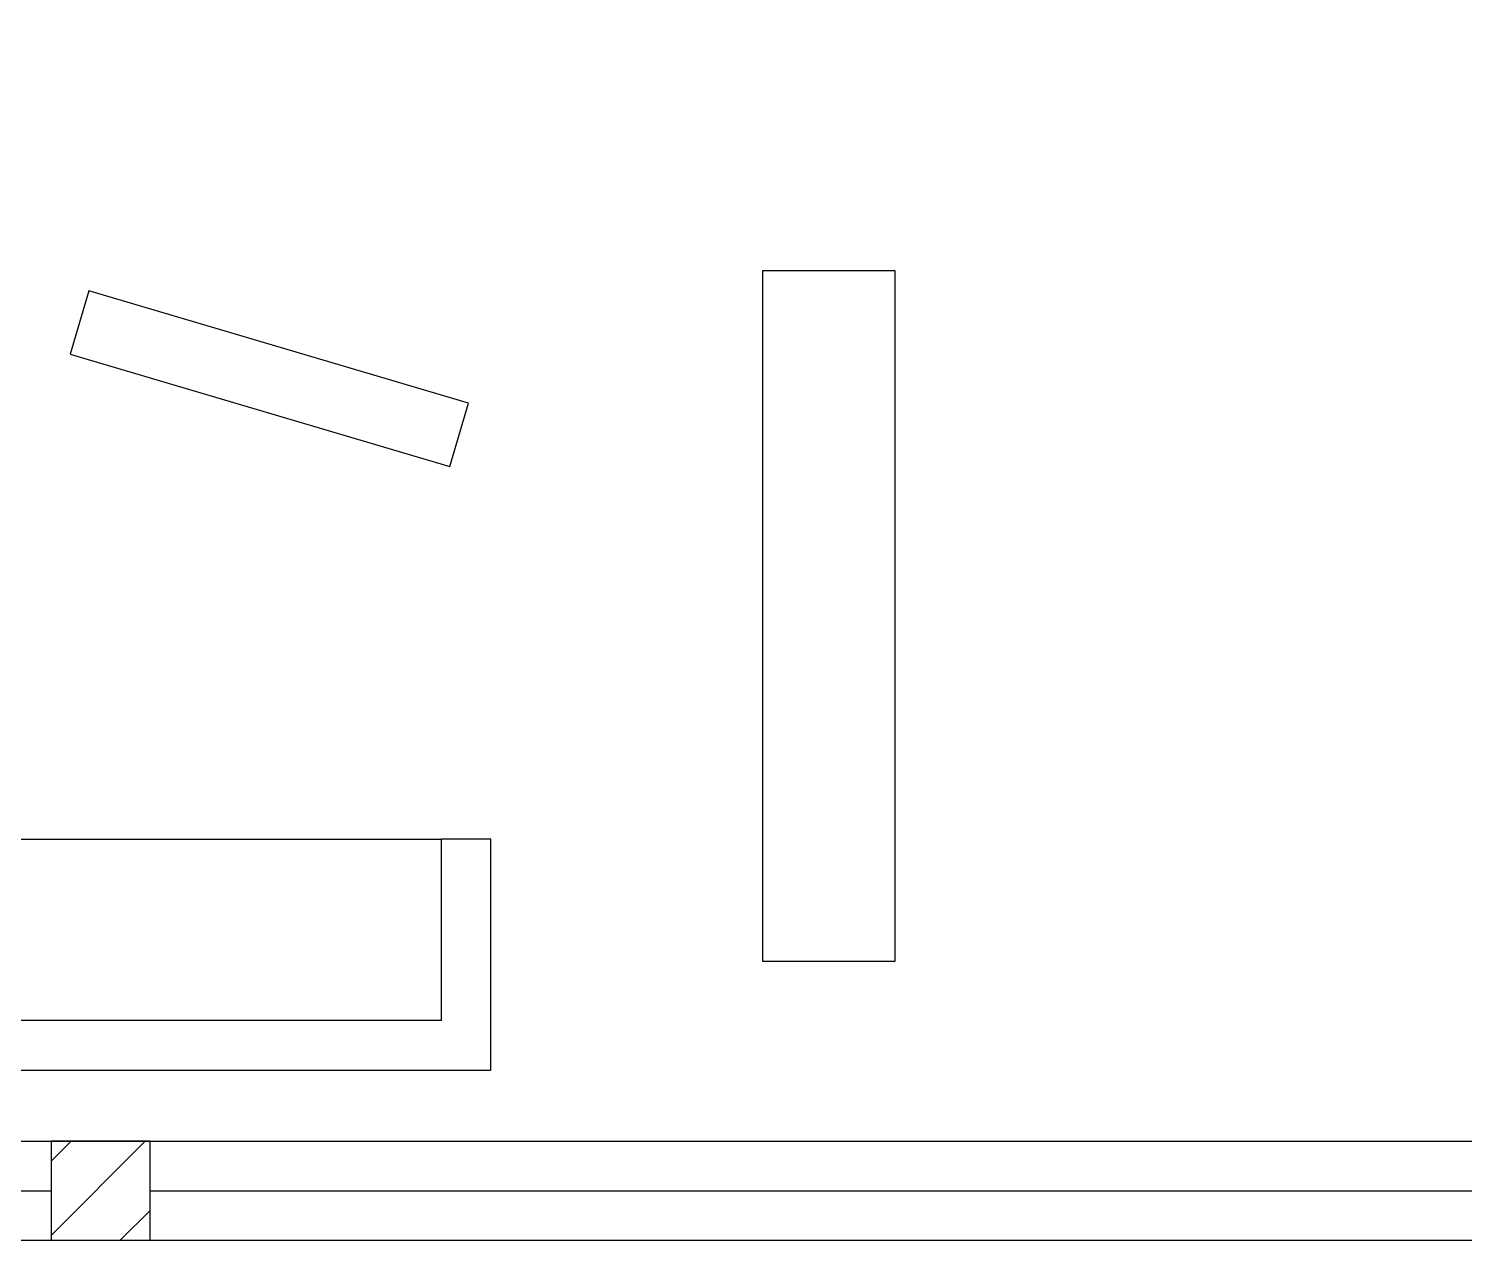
# Model space of a CAD drawing. Header units: centimetres. Extents: x -3096 to 13885, y -3131 to 5891.
# Drawn here: x 2761.1 to 3196.3, y 3738.3 to 4105.5 of the extents above; entities that cross this region are included whole.
import ezdxf

# ---------------------------------------------------------------- set-up
doc = ezdxf.new("R2010")
doc.units = ezdxf.units.CM

msp = doc.modelspace()

# ---------------------------------------------------------------- hatches: boundary and pattern name
at = {"transparency": 33554508}
h = msp.add_hatch(dxfattribs=at)
h.set_pattern_fill('ANSI31', color=256, scale=5)
h.set_pattern_definition([(45, (-6.5, 0), (-11.22532, 11.22532), [])])
h.paths.add_polyline_path([(2767.92, 3738.3), (2797.92, 3738.3), (2797.92, 3768.3), (2767.92, 3768.3)])

# ---------------------------------------------------------------- linework, layer by layer
for p, q in [((2716.16, 3859.89), (2886.16, 3859.89)), ((2354.42, 3768.3), (3004.42, 3768.3)), ((3004.42, 3768.3), (3654.42, 3768.3)), ((2354.42, 3753.3), (2767.92, 3753.3)), ((2797.92, 3753.3), (3211.92, 3753.3))]:
    msp.add_line(p, q)
for points in [[(2324.42, 4518.3), (2324.42, 3738.3), (3684.42, 3738.3), (3684.42, 4518.3)], [(2983.66, 4032.24), (3023.66, 4032.24), (3023.66, 3938.92), (3023.66, 3822.77), (2983.66, 3822.77), (2983.66, 4032.24)], [(2779.36, 4026.03), (2773.69, 4006.85), (2888.78, 3972.86), (2894.44, 3992.04), (2779.36, 4026.03)], [(2701.16, 3789.89), (2901.16, 3789.89), (2901.16, 3859.89), (2886.16, 3859.89), (2886.16, 3804.89), (2716.16, 3804.89), (2716.16, 3859.89), (2701.16, 3859.89), (2701.16, 3789.89)]]:
    msp.add_lwpolyline(points)
msp.add_lwpolyline([(2797.92, 3768.3), (2767.92, 3768.3), (2767.92, 3738.3), (2797.92, 3738.3)], close=True)

doc.saveas('drawing.dxf')
